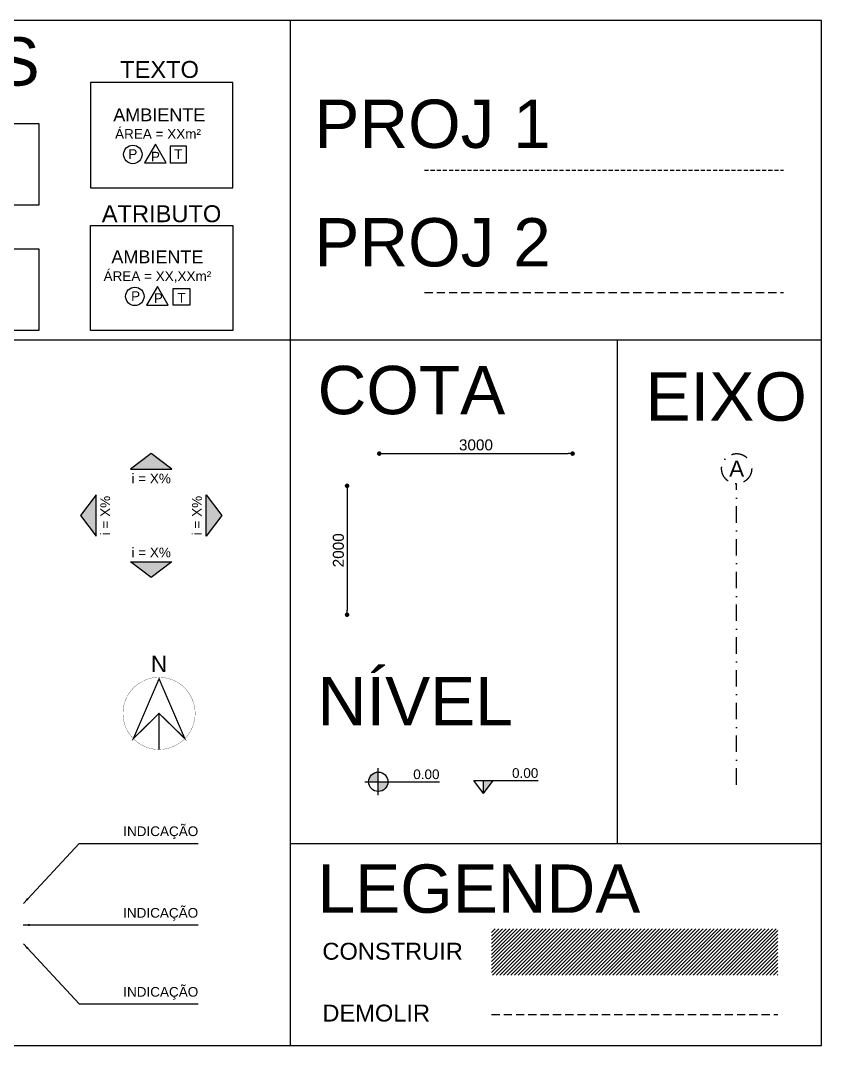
# Model space of a CAD drawing. Header units: millimetres. Extents: x 2839 to 75429, y 16062 to 42710.
# Drawn here: x 22492 to 34921, y 25624 to 41525 of the extents above; entities that cross this region are included whole.
import ezdxf
from ezdxf.enums import TextEntityAlignment as Align

# ---------------------------------------------------------------- set-up
doc = ezdxf.new("R2010")
doc.units = ezdxf.units.MM
for name, pattern in [('DASHDOTX2', [50.8, 25.4, -12.7, 0, -12.7]), ('DASHED', [19.05, 12.7, -6.35]), ('DASHED2', [9.525, 6.35, -3.175])]:
    doc.linetypes.add(name, pattern=pattern)
for name, color, linetype in [('ARQ_Construir', 150, 'Continuous'), ('ARQ_Cotas', 10, 'Continuous'), ('ARQ_Cotas de Nível', 10, 'Continuous'), ('ARQ_Demolir', 30, 'DASHED'), ('ARQ_Eixo', 10, 'DASHDOTX2'), ('ARQ_Indicações', 10, 'Continuous'), ('ARQ_Projeção 01', 1, 'DASHED2'), ('ARQ_Projeção 02', 2, 'DASHED'), ('ARQ_Simbologia', 50, 'Continuous'), ('ARQ_Texto', 7, 'Continuous')]:
    doc.layers.add(name, color=color, linetype=linetype)
doc.styles.add('100', font='arial.ttf', dxfattribs={"height": 31.25})
doc.styles.add('120', font='arial.ttf', dxfattribs={"height": 37.5})
doc.styles.add('60', font='arial.ttf', dxfattribs={"height": 18.75})
doc.styles.add('80', font='arial.ttf', dxfattribs={"height": 25})
doc.styles.add('COTA', font='arial.ttf')
doc.dimstyles.new('esc_1000', dxfattribs={"dimtxt": 170, "dimasz": 70, "dimexe": 100, "dimexo": 50, "dimgap": 0, "dimtad": 0, "dimdec": 1, "dimzin": 12, "dimdsep": 46, "dimtxsty": 'COTA', "dimblk": 'DOT', "dimcen": 0.09, "dimse1": 1, "dimse2": 1, "dimclrd": 256, "dimclre": 256, "dimclrt": 7, "dimaunit": 1, "dimadec": 4, "dimazin": 0, "dimtfac": 0.0048, "dimtdec": 1, "dimtix": 1, "dimtmove": 2, "dimatfit": 3, "dimfxl": 8, "dimtvp": 0.773333, "dimtolj": 1, "dimtzin": 12, "dimarcsym": 0})

# ---------------------------------------------------------------- blocks, each defined once
blk = doc.blocks.new('_Dot')
at = {"color": 0, "linetype": 'ByBlock', "lineweight": -2}
blk.add_line((-0.5, 0), (-1, 0), dxfattribs=at)
at = {"color": 0, "linetype": 'ByBlock', "const_width": 0.5}
blk.add_lwpolyline([(-0.25, 0, 1), (0.25, 0, 1)], format="xyb", close=True, dxfattribs=at)
blk = doc.blocks.new('*D23')
at = {"layer": 'ARQ_Cotas', "lineweight": -2}
blk.add_line((28129, 34806), (30989, 34806), dxfattribs=at)
at = {"layer": 'DEFPOINTS', "color": 0}
for p in [(31059, 34806), (28059, 34306), (31059, 34306)]:
    blk.add_point(p, dxfattribs=at)
at = {"layer": 'ARQ_Cotas', "lineweight": -2, "xscale": 70, "yscale": 70, "zscale": 70, "rotation": 180}
blk.add_blockref('_Dot', (28059, 34806), dxfattribs=at)
at = {"layer": 'ARQ_Cotas', "lineweight": -2, "xscale": 70, "yscale": 70, "zscale": 70}
blk.add_blockref('_Dot', (31059, 34806), dxfattribs=at)
at = {"layer": 'ARQ_Cotas', "color": 7, "insert": (29559, 34940), "char_height": 170, "attachment_point": 5, "style": 'COTA'}
blk.add_mtext('\\A1;3000', dxfattribs=at)
blk = doc.blocks.new('A$C061752A4')
h = blk.add_hatch(color=256)
h.paths.add_polyline_path([(2.04, 7.5, 0.414214), (-5.46, 0), (2.04, 0)])
h.paths.add_polyline_path([(9.54, 0), (2.04, 0), (2.04, -7.5, 0.414214)])
for p, q in [((2.04, -10.5), (2.04, 10.5)), ((-8.46, 0), (49.54, 0))]:
    blk.add_line(p, q)
blk.add_circle((2.04, 0), 7.5)
blk = doc.blocks.new('A$C53301501')
blk.add_hatch(color=256).paths.add_polyline_path([(7.5, 10), (0, 10), (0, 0)])
for p, q in [((-7.5, 10), (42.5, 10)), ((0, 0), (-7.5, 10)), ((0, 0), (0, 10)), ((0, 0), (7.5, 10))]:
    blk.add_line(p, q)
blk = doc.blocks.new('A$C164A0A55')
blk.add_hatch(color=256).paths.add_polyline_path([(15.99, 0), (-15.99, 0), (0, 12.19)])
for p, q in [((-15.99, 0), (0, 12.19)), ((0, 12.19), (15.99, 0)), ((15.99, 0), (-15.99, 0))]:
    blk.add_line(p, q)
at = {"layer": 'ARQ_Simbologia'}
blk.add_line((15.99, 0), (15.99, 0), dxfattribs=at)
blk = doc.blocks.new('*D24')
at = {"layer": 'ARQ_Cotas', "lineweight": -2}
blk.add_line((27559, 34236), (27559, 32376), dxfattribs=at)
at = {"layer": 'DEFPOINTS', "color": 0}
for p in [(28059, 34306), (27559, 32306), (28059, 32306)]:
    blk.add_point(p, dxfattribs=at)
at = {"layer": 'ARQ_Cotas', "lineweight": -2, "xscale": 70, "yscale": 70, "zscale": 70}
for p, rotation in [((27559, 34306), 90), ((27559, 32306), 270)]:
    blk.add_blockref('_Dot', p, dxfattribs=dict(at, rotation=rotation))
at = {"layer": 'ARQ_Cotas', "color": 7, "insert": (27425, 33306), "char_height": 170, "attachment_point": 5, "rotation": 90, "style": 'COTA'}
blk.add_mtext('\\A1;2000', dxfattribs=at)
blk = doc.blocks.new('A$C2A2439D1')
at = {"layer": 'ARQ_Simbologia', "const_width": 4}
blk.add_lwpolyline([(-557, 6, 1), (563, 6, 1), (-557, 6, 1)], format="xyb", dxfattribs=at)
at = {"layer": 'ARQ_Simbologia', "const_width": 20}
for points in [[(-395, -385), (3, 542), (402, -384), (3, 6), (-395, -385)], [(3, 6), (3, -554)]]:
    blk.add_lwpolyline(points, dxfattribs=at)
blk = doc.blocks.new('A$C77DF1D70')
at = {"layer": 'ARQ_Simbologia'}
blk.add_blockref('A$C2A2439D1', (-28, -16), dxfattribs=at)
at = {"layer": 'ARQ_Simbologia', "color": 7, "style": '100'}
blk.add_text('N', height=250, dxfattribs=at).set_placement((-25, 634), align=Align.CENTER)
blk = doc.blocks.new('IND-LOCAL-1')
at = {"layer": 'ARQ_Simbologia'}
blk.add_lwpolyline([(25.32, -32.61), (46.22, -32.61), (35.77, -14.51)], close=True, dxfattribs=at)
blk.add_lwpolyline([(67.16, -32.61), (51.08, -32.61), (51.08, -16.53), (67.16, -16.53), (67.16, -32.61)], dxfattribs=at)
blk.add_circle((13.87, -24.21), 8.93, dxfattribs=at)
at = {"layer": 'ARQ_Texto', "style": 'COTA'}
for tag, p, height in [('LOCAL', (-1.15, 17.95), 12.5), ('LOCAL-1', (-1.15, 0.45), 12.5), ('AREA', (1.51, -16.06), 7.5)]:
    blk.add_attdef(tag, p, '', height=height, dxfattribs=at)
for tag, p in [('PISO', (12.77, -25.16)), ('PAR', (35.21, -24.79)), ('TETO', (58.38, -25.36))]:
    blk.add_attdef(tag, text='', height=7.5, dxfattribs=at).set_placement(p, align=Align.MIDDLE)

msp = doc.modelspace()

# ---------------------------------------------------------------- hatches: boundary and pattern name
at = {"layer": 'ARQ_Construir'}
h = msp.add_hatch(dxfattribs=at)
h.set_pattern_fill('_USER', color=256, scale=40, angle=45, style=0, pattern_type=0)
h.set_pattern_definition([(45, (75072.9, 26716.028), (-28.28427, 28.28427), [])])
h.paths.add_polyline_path([(34241.647, 27435.839), (29800.33, 27435.839), (29800.33, 26716.028), (34241.647, 26716.028)])

# ---------------------------------------------------------------- linework, layer by layer
for p, q in [((26682.188, 25623.504), (26682.188, 41524.901)), ((14943.242, 36570.098), (34920.826, 36570.098)), ((31748.593, 36570.098), (31748.593, 28759.54)), ((26682.188, 28759.54), (34920.826, 28759.54))]:
    msp.add_line(p, q)
for points in [[(34920.826, 41524.901), (2839.417, 41524.901), (2839.417, 25623.504), (34920.826, 25623.504)], [(25787.376, 40561.608), (23577.252, 40561.608), (23577.252, 38931.373), (25787.376, 38931.373)], [(15400.132, 39924.919), (22776.472, 39924.919), (22776.472, 38659.08), (15400.132, 38659.08)], [(23577.252, 38344.885), (25787.376, 38344.885), (25787.376, 36714.65), (23577.252, 36714.65)], [(15400.132, 37980.489), (22776.472, 37980.489), (22776.472, 36714.65), (15400.132, 36714.65)]]:
    msp.add_lwpolyline(points, close=True)
at = {"layer": 'ARQ_Demolir', "ltscale": 10}
msp.add_line((29800.33, 26106.434), (34241.647, 26106.434), dxfattribs=at)
at = {"layer": 'ARQ_Eixo', "ltscale": 10}
msp.add_line((33604.203, 29669.685), (33604.203, 34339.531), dxfattribs=at)
msp.add_circle((33604.203, 34572.711), 233.18, dxfattribs=at)
at = {"layer": 'ARQ_Projeção 01', "ltscale": 10}
msp.add_line((28760.534, 39203.776), (34332.167, 39203.776), dxfattribs=at)
at = {"layer": 'ARQ_Projeção 02', "ltscale": 10}
msp.add_line((28760.534, 37307.113), (34332.167, 37307.113), dxfattribs=at)
at = {"layer": 'ARQ_Simbologia'}
for points in [[(24752.684, 39317.88), (24585.47, 39607.503), (24418.256, 39317.88)], [(24811.865, 39317.88), (25069.117, 39317.88), (25069.117, 39575.132), (24811.865, 39575.132)]]:
    msp.add_lwpolyline(points, close=True, dxfattribs=at)
msp.add_circle((24235.007, 39446.506), 142.918, dxfattribs=at)

# ---------------------------------------------------------------- block references
at = {"layer": 'ARQ_Cotas de Nível', "xscale": 20, "yscale": 20, "zscale": 20}
for name, p in [('A$C061752A4', (28002.903, 29714.979)), ('A$C53301501', (29676.762, 29535.397))]:
    msp.add_blockref(name, p, dxfattribs=at)
at = {"layer": 'ARQ_Simbologia', "xscale": -20, "yscale": 20, "zscale": 20}
msp.add_blockref('A$C164A0A55', (24519.79, 34562.181), dxfattribs=at)
at = {"layer": 'ARQ_Simbologia', "yscale": 20, "zscale": 20}
for p, xscale, rotation in [((23665.187, 33844.583), -20, 90), ((25374.581, 33844.583), 20, 270), ((24519.79, 33127.172), 20, 180)]:
    msp.add_blockref('A$C164A0A55', p, dxfattribs=dict(at, xscale=xscale, rotation=rotation))
at = {"layer": 'ARQ_Simbologia'}
msp.add_blockref('A$C77DF1D70', (24666.873, 30786.026), dxfattribs=at)
at = {"layer": 'ARQ_Texto'}
ref = msp.add_blockref('IND-LOCAL-1', (24044.12, 37632.613), dxfattribs=dict(at, xscale=15.99999999976717, yscale=15.99999999998545, zscale=16))
ref.add_attrib('LOCAL-1', 'AMBIENTE', dxfattribs={"height": 200, "style": 'COTA'}).set_placement((24616.497, 37858.149), align=Align.MIDDLE)
ref.add_attrib('AREA', 'ÁREA = XX,XXm²', dxfattribs={"height": 150, "style": 'COTA'}).set_placement((24616.497, 37564.441), align=Align.MIDDLE)
ref.add_attrib('TETO', 'P', dxfattribs={"height": 150, "style": 'COTA'}).set_placement((24631.173, 37217.34), align=Align.MIDDLE)
ref.add_attrib('PAR', 'T', dxfattribs={"height": 150, "style": 'COTA'}).set_placement((24989.747, 37223.465), align=Align.MIDDLE)
ref.add_attrib('PISO', 'P', dxfattribs={"height": 150, "style": 'COTA'}).set_placement((24278.565, 37248.498), align=Align.MIDDLE)

# ---------------------------------------------------------------- texts
at = {"layer": 'ARQ_Texto', "style": '120'}
for s, height, p in [('REFERÊNCIAS', 750, (15338.226, 40515.295)), ('TEXTO', 262.5, (24038.63, 40634.448)), ('PROJ 1', 750, (27051.966, 39547.814)), ('ATRIBUTO', 262.5, (23753.74, 38396.072)), ('PROJ 2', 750, (27051.966, 37708.826)), ('COTA', 750, (27102.277, 35416.916)), ('EIXO', 750, (32189.656, 35316.149)), ('NÍVEL', 750, (27102.277, 30589.577)), ('LEGENDA', 750, (27102.277, 27682.129)), ('CONSTRUIR', 262.5, (27176.209, 26954.695)), ('DEMOLIR', 262.5, (27176.209, 25995.435))]:
    msp.add_text(s, height=height, dxfattribs=at).set_placement(p)
at = {"layer": 'ARQ_Texto'}
for s, height, style, p in [('AMBIENTE', 200, '80', (24645.889, 39961.586)), ('ÁREA = XXm²', 150, '60', (24625.873, 39690.873)), ('P', 150, '60', (24235.007, 39377.608)), ('P', 150, '60', (24585.47, 39337.672)), ('T', 150, '60', (24940.491, 39377.608)), ('i = X%%%', 150, '60', (24519.79, 34344.962)), ('i = X%%%', 150, '60', (24519.79, 33197.359))]:
    msp.add_text(s, height=height, dxfattribs=dict(at, style=style)).set_placement(p, align=Align.CENTER)
at = {"layer": 'ARQ_Texto', "style": '100'}
msp.add_text('A', height=250, dxfattribs=at).set_placement((33604.203, 34572.711), align=Align.MIDDLE)
at = {"layer": 'ARQ_Texto', "style": '60'}
for p in [(23882.406, 33844.583), (25304.395, 33844.583)]:
    msp.add_text('i = X%%%', height=150, rotation=90, dxfattribs=at).set_placement(p, align=Align.CENTER)
for p in [(28993.758, 29755.852), (30526.762, 29775.417)]:
    msp.add_text('0.00', height=150, dxfattribs=at).set_placement(p, align=Align.RIGHT)
at = {"layer": 'ARQ_Texto', "char_height": 150, "width": 1147.05743, "attachment_point": 3, "style": '60'}
for insert in [(25250.401, 29022.482), (25248.894, 27756.392), (25250.401, 26530.732)]:
    msp.add_mtext('INDICAÇÃO', dxfattribs=dict(at, insert=insert))

# ---------------------------------------------------------------- dimensions: what is measured, and where the dimension line sits
at = {"layer": 'ARQ_Cotas'}
dim = msp.add_linear_dim(base=(31059.01, 34805.891), p1=(28059.01, 34305.891), p2=(31059.01, 34305.891), dimstyle='esc_1000', dxfattribs=at)
dim.commit()
dim.dimension.update_dxf_attribs({"geometry": '*D23', "text_midpoint": (29559.01, 34940.227)})
dim = msp.add_linear_dim(base=(27559.01, 32305.891), p1=(28059.01, 34305.891), p2=(28059.01, 32305.891), angle=90, dimstyle='esc_1000', dxfattribs=at)
dim.commit()
dim.dimension.update_dxf_attribs({"geometry": '*D24', "text_midpoint": (27424.763, 33305.891)})

# ---------------------------------------------------------------- leaders
at = {"layer": 'ARQ_Indicações'}
for points in [[(22537.219, 27826.853), (23404.017, 28759.54), (25250.401, 28759.54)], [(22533.633, 27493.449), (25248.894, 27493.449)], [(22537.219, 27200.476), (23404.017, 26267.79), (25250.401, 26267.79)]]:
    msp.add_leader(points, dimstyle='esc_1000', override={"dimasz": 100}, dxfattribs=at)

doc.saveas('drawing.dxf')
